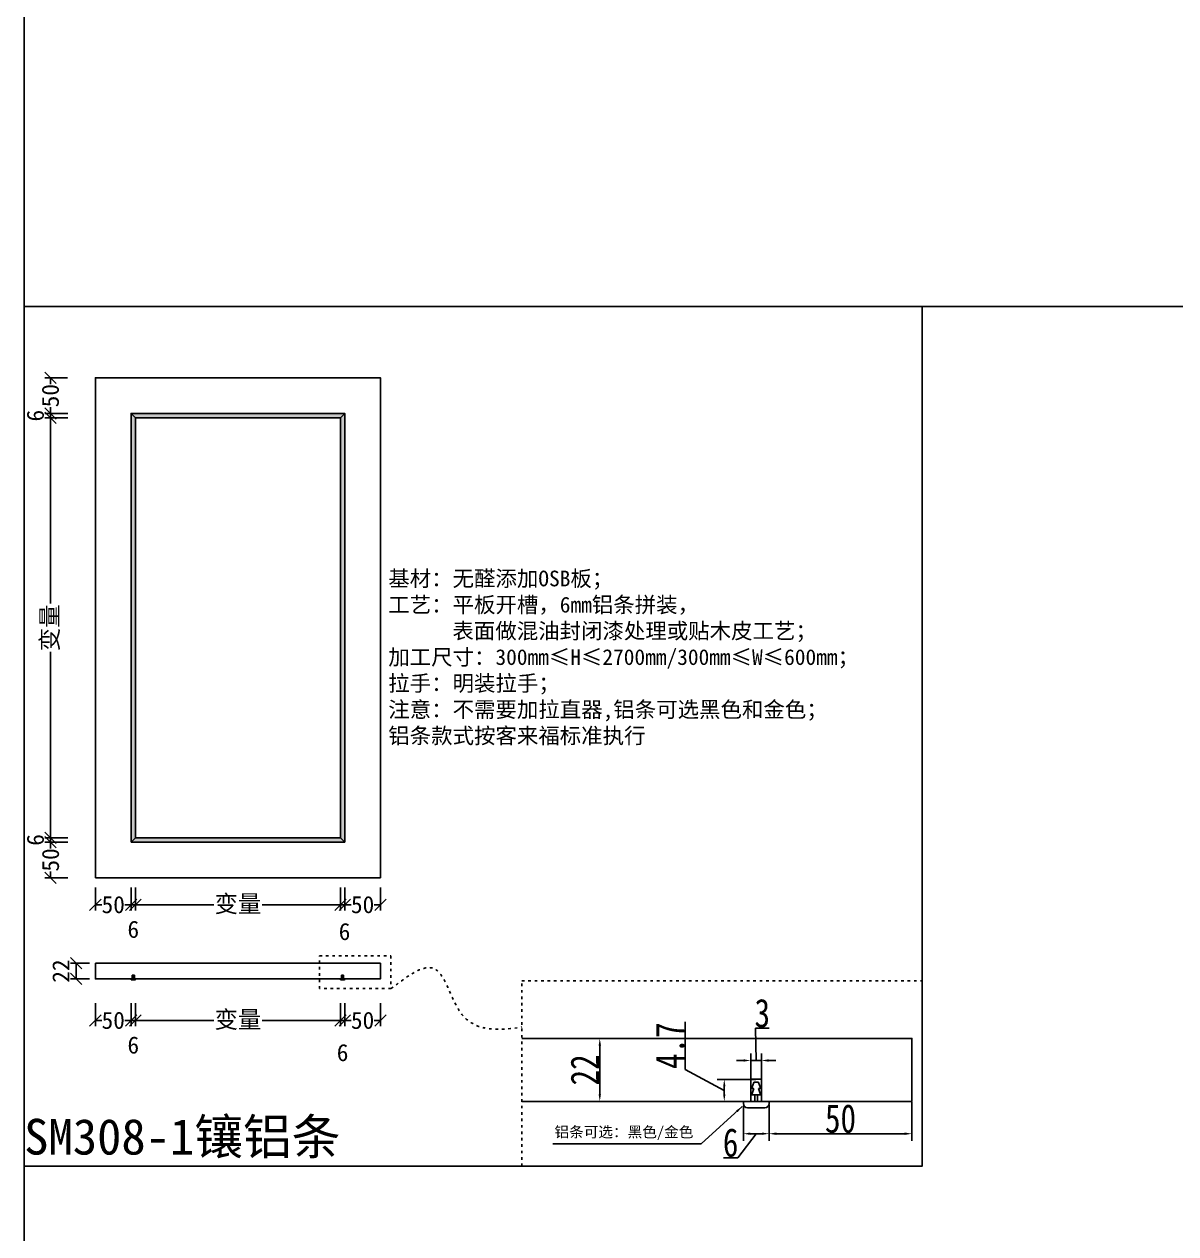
# Model space of a CAD drawing. Header units: millimetres. Extents: x 85186 to 129000, y -77269 to -36327.
# Drawn here: x 85319 to 86931, y -41381 to -39688 of the extents above; entities that cross this region are included whole.
import ezdxf

# ---------------------------------------------------------------- set-up
doc = ezdxf.new("R2010")
doc.units = ezdxf.units.MM
doc.linetypes.add('100', pattern=[30, 12, -18])
doc.styles.add('KLF-1_宋体', font='SimSun.ttf')
doc.styles.get("Standard").update_dxf_attribs({"font": 'SimSun.ttf'})
doc.styles.add('宋体', font='SimSun.ttf', dxfattribs={"width": 0.8})
doc.dimstyles.new('客来福-8', dxfattribs={"dimscale": 8, "dimtxt": 3, "dimasz": 2, "dimexe": 1, "dimexo": 1, "dimgap": 0.1, "dimtad": 0, "dimtxsty": '宋体', "dimblk": 'OBLIQUE', "dimcen": 2.5, "dimclrd": 256, "dimclre": 256, "dimclrt": 1, "dimadec": 0, "dimazin": 0, "dimtfac": 1, "dimtmove": 2, "dimatfit": 3, "dimldrblk": 'OPEN30', "dimfxl": 3, "dimfxlon": 1, "dimarcsym": 0})
doc.dimstyles.new('客来福标注小', dxfattribs={"dimscale": 20, "dimtxt": 2, "dimasz": 0.5, "dimexe": 0.5, "dimexo": 0, "dimgap": 0.05, "dimtad": 1, "dimdec": 0, "dimzin": 0, "dimdsep": 46, "dimtxsty": 'Standard', "dimcen": 0, "dimclrd": 256, "dimclre": 256, "dimclrt": 256, "dimadec": 0, "dimazin": 0, "dimtfac": 1, "dimtdec": 0, "dimtofl": 0, "dimtmove": 1, "dimatfit": 3, "dimfxl": 2.2, "dimfxlon": 1, "dimtolj": 1, "dimtzin": 0, "dimarcsym": 0})

# ---------------------------------------------------------------- blocks, each defined once
blk = doc.blocks.new('_Oblique')
at = {"color": 0, "linetype": 'ByBlock', "lineweight": -2}
blk.add_line((-0.5, -0.5), (0.5, 0.5), dxfattribs=at)
blk = doc.blocks.new('*D140')
at = {"lineweight": -2, "transparency": 16777216}
for p, q in [((85418.2, -41058.5), (85418.2, -41090.5)), ((85468.2, -41058.5), (85468.2, -41090.5)), ((85418.2, -41082.5), (85427.2, -41082.5)), ((85468.2, -41082.5), (85459.3, -41082.5))]:
    blk.add_line(p, q, dxfattribs=at)
at = {"layer": 'Defpoints', "color": 0, "transparency": 16777216}
for p in [(85418.2, -40882.8), (85468.2, -41024.4), (85418.2, -41082.5)]:
    blk.add_point(p, dxfattribs=at)
at = {"lineweight": -2, "transparency": 16777216, "xscale": 16, "yscale": 16, "zscale": 16, "rotation": 180}
blk.add_blockref('_Oblique', (85418.2, -41082.5), dxfattribs=at)
at = {"lineweight": -2, "transparency": 16777216, "xscale": 16, "yscale": 16, "zscale": 16}
blk.add_blockref('_Oblique', (85468.2, -41082.5), dxfattribs=at)
at = {"color": 1, "transparency": 16777216, "insert": (85443.2, -41082.5), "char_height": 24, "attachment_point": 5, "style": 'KLF-1_宋体'}
blk.add_mtext('50', dxfattribs=at)
blk = doc.blocks.new('_Open30')
at = {"color": 0, "linetype": 'ByBlock', "lineweight": -2}
for p, q in [((-1, 0.27), (0, 0)), ((0, 0), (-1, -0.27)), ((0, 0), (-1, 0))]:
    blk.add_line(p, q, dxfattribs=at)
blk = doc.blocks.new('*D141')
at = {"lineweight": -2, "transparency": 16777216}
for p, q in [((85468.2, -41058.5), (85468.2, -41090.5)), ((85474.2, -41058.5), (85474.2, -41090.5)), ((85468.2, -41082.5), (85474.2, -41082.5))]:
    blk.add_line(p, q, dxfattribs=at)
at = {"layer": 'Defpoints', "color": 0, "transparency": 16777216}
for p in [(85468.2, -41024.4), (85474.2, -41024.4), (85474.2, -41082.5)]:
    blk.add_point(p, dxfattribs=at)
at = {"lineweight": -2, "transparency": 16777216, "xscale": 16, "yscale": 16, "zscale": 16, "rotation": 180}
blk.add_blockref('_Oblique', (85468.2, -41082.5), dxfattribs=at)
at = {"lineweight": -2, "transparency": 16777216, "xscale": 16, "yscale": 16, "zscale": 16}
blk.add_blockref('_Oblique', (85474.2, -41082.5), dxfattribs=at)
at = {"color": 1, "transparency": 16777216, "insert": (85471.3, -41117.1), "char_height": 24, "attachment_point": 5, "style": 'KLF-1_宋体'}
blk.add_mtext('6', dxfattribs=at)
blk = doc.blocks.new('*D142')
at = {"lineweight": -2, "transparency": 16777216}
for p, q in [((85474.2, -41058.5), (85474.2, -41090.5)), ((85761.3, -41058.5), (85761.3, -41090.5)), ((85474.2, -41082.5), (85584, -41082.5)), ((85761.3, -41082.5), (85651.5, -41082.5))]:
    blk.add_line(p, q, dxfattribs=at)
at = {"layer": 'Defpoints', "color": 0, "transparency": 16777216}
for p in [(85474.2, -41024.4), (85761.3, -41024.4), (85761.3, -41082.5)]:
    blk.add_point(p, dxfattribs=at)
at = {"lineweight": -2, "transparency": 16777216, "xscale": 16, "yscale": 16, "zscale": 16, "rotation": 180}
blk.add_blockref('_Oblique', (85474.2, -41082.5), dxfattribs=at)
at = {"lineweight": -2, "transparency": 16777216, "xscale": 16, "yscale": 16, "zscale": 16}
blk.add_blockref('_Oblique', (85761.3, -41082.5), dxfattribs=at)
at = {"color": 1, "transparency": 16777216, "insert": (85617.8, -41082.5), "char_height": 24, "attachment_point": 5, "style": 'KLF-1_宋体'}
blk.add_mtext('变量', dxfattribs=at)
blk = doc.blocks.new('*D223')
at = {"lineweight": -2, "transparency": 16777216}
for p, q in [((85379.3, -40182.8), (85347.3, -40182.8)), ((85355.3, -40182.8), (85355.3, -40191.7)), ((85379.3, -40232.8), (85347.3, -40232.8)), ((85355.3, -40232.8), (85355.3, -40223.8))]:
    blk.add_line(p, q, dxfattribs=at)
at = {"layer": 'Defpoints', "color": 0, "transparency": 16777216}
for p in [(85529.2, -40182.8), (85355.3, -40232.8), (85529.2, -40232.8)]:
    blk.add_point(p, dxfattribs=at)
at = {"lineweight": -2, "transparency": 16777216, "xscale": 16, "yscale": 16, "zscale": 16}
for p, rotation in [((85355.3, -40182.8), 90), ((85355.3, -40232.8), 270)]:
    blk.add_blockref('_Oblique', p, dxfattribs=dict(at, rotation=rotation))
at = {"color": 1, "transparency": 16777216, "insert": (85355.3, -40207.8), "char_height": 24, "attachment_point": 5, "rotation": 90, "style": 'KLF-1_宋体'}
blk.add_mtext('50', dxfattribs=at)
blk = doc.blocks.new('*D224')
at = {"lineweight": -2, "transparency": 16777216}
for p, q in [((85379.5, -40232.8), (85347.5, -40232.8)), ((85355.5, -40232.8), (85355.5, -40238.8)), ((85379.5, -40238.8), (85347.5, -40238.8))]:
    blk.add_line(p, q, dxfattribs=at)
at = {"layer": 'Defpoints', "color": 0, "transparency": 16777216}
for p in [(85529.2, -40232.8), (85355.5, -40238.8), (85474.2, -40238.8)]:
    blk.add_point(p, dxfattribs=at)
at = {"lineweight": -2, "transparency": 16777216, "xscale": 16, "yscale": 16, "zscale": 16}
for p, rotation in [((85355.5, -40232.8), 90), ((85355.5, -40238.8), 270)]:
    blk.add_blockref('_Oblique', p, dxfattribs=dict(at, rotation=rotation))
at = {"color": 1, "transparency": 16777216, "insert": (85334.3, -40235.8), "char_height": 24, "attachment_point": 5, "rotation": 90, "style": 'KLF-1_宋体'}
blk.add_mtext('6', dxfattribs=at)
blk = doc.blocks.new('*D225')
at = {"lineweight": -2, "transparency": 16777216}
for p, q in [((85379.5, -40238.8), (85347.5, -40238.8)), ((85355.5, -40238.8), (85355.5, -40499)), ((85355.5, -40826.8), (85355.5, -40566.5)), ((85379.5, -40826.8), (85347.5, -40826.8))]:
    blk.add_line(p, q, dxfattribs=at)
at = {"layer": 'Defpoints', "color": 0, "transparency": 16777216}
for p in [(85474.2, -40238.8), (85355.5, -40826.8), (85474.2, -40826.8)]:
    blk.add_point(p, dxfattribs=at)
at = {"lineweight": -2, "transparency": 16777216, "xscale": 16, "yscale": 16, "zscale": 16}
for p, rotation in [((85355.5, -40238.8), 90), ((85355.5, -40826.8), 270)]:
    blk.add_blockref('_Oblique', p, dxfattribs=dict(at, rotation=rotation))
at = {"color": 1, "transparency": 16777216, "insert": (85355.5, -40532.8), "char_height": 24, "attachment_point": 5, "rotation": 90, "style": 'KLF-1_宋体'}
blk.add_mtext('变量', dxfattribs=at)
blk = doc.blocks.new('*D226')
at = {"lineweight": -2, "transparency": 16777216}
for p, q in [((85379.5, -40826.8), (85347.5, -40826.8)), ((85355.5, -40826.8), (85355.5, -40832.8)), ((85379.5, -40832.8), (85347.5, -40832.8))]:
    blk.add_line(p, q, dxfattribs=at)
at = {"layer": 'Defpoints', "color": 0, "transparency": 16777216}
for p in [(85474.2, -40826.8), (85355.5, -40832.8), (85468.2, -40832.8)]:
    blk.add_point(p, dxfattribs=at)
at = {"lineweight": -2, "transparency": 16777216, "xscale": 16, "yscale": 16, "zscale": 16}
for p, rotation in [((85355.5, -40826.8), 90), ((85355.5, -40832.8), 270)]:
    blk.add_blockref('_Oblique', p, dxfattribs=dict(at, rotation=rotation))
at = {"color": 1, "transparency": 16777216, "insert": (85334.3, -40829.8), "char_height": 24, "attachment_point": 5, "rotation": 90, "style": 'KLF-1_宋体'}
blk.add_mtext('6', dxfattribs=at)
blk = doc.blocks.new('*D227')
at = {"lineweight": -2, "transparency": 16777216}
for p, q in [((85379.5, -40832.8), (85347.5, -40832.8)), ((85355.5, -40832.8), (85355.5, -40841.7)), ((85355.5, -40882.8), (85355.5, -40873.8)), ((85379.5, -40882.8), (85347.5, -40882.8))]:
    blk.add_line(p, q, dxfattribs=at)
at = {"layer": 'Defpoints', "color": 0, "transparency": 16777216}
for p in [(85468.2, -40832.8), (85355.5, -40882.8), (85468.5, -40882.8)]:
    blk.add_point(p, dxfattribs=at)
at = {"lineweight": -2, "transparency": 16777216, "xscale": 16, "yscale": 16, "zscale": 16}
for p, rotation in [((85355.5, -40832.8), 90), ((85355.5, -40882.8), 270)]:
    blk.add_blockref('_Oblique', p, dxfattribs=dict(at, rotation=rotation))
at = {"color": 1, "transparency": 16777216, "insert": (85355.5, -40857.8), "char_height": 24, "attachment_point": 5, "rotation": 90, "style": 'KLF-1_宋体'}
blk.add_mtext('50', dxfattribs=at)
blk = doc.blocks.new('*D143')
at = {"lineweight": -2, "transparency": 16777216}
for p, q in [((86361.3, -41200.7), (86361.3, -41251.1)), ((86561.3, -41197.1), (86561.3, -41251.1)), ((86551.3, -41241.1), (86371.3, -41241.1))]:
    blk.add_line(p, q, dxfattribs=at)
at = {"transparency": 16777216}
for points in [[(86371.3, -41239.4), (86371.3, -41242.8), (86361.3, -41241.1)], [(86551.3, -41239.4), (86551.3, -41242.8), (86561.3, -41241.1)]]:
    blk.add_solid(points, dxfattribs=at)
at = {"layer": 'Defpoints', "color": 0, "transparency": 16777216}
for p in [(86561.3, -41174.6), (86361.3, -41200.7), (86361.3, -41241.1)]:
    blk.add_point(p, dxfattribs=at)
at = {"transparency": 16777216, "insert": (86461.3, -41220.1), "char_height": 40, "attachment_point": 5, "style": '宋体'}
blk.add_mtext('\\A1;50', dxfattribs=at)
blk = doc.blocks.new('*D144')
at = {"lineweight": -2, "transparency": 16777216}
for p, q in [((86325.3, -41202.2), (86325.3, -41251.1)), ((86361.3, -41200.7), (86361.3, -41251.1)), ((86343.3, -41241.1), (86317.7, -41274.7)), ((86335.3, -41241.1), (86351.3, -41241.1)), ((86317.7, -41274.7), (86297.3, -41274.7))]:
    blk.add_line(p, q, dxfattribs=at)
at = {"transparency": 16777216}
for points in [[(86335.3, -41239.4), (86335.3, -41242.8), (86325.3, -41241.1)], [(86351.3, -41239.4), (86351.3, -41242.8), (86361.3, -41241.1)]]:
    blk.add_solid(points, dxfattribs=at)
at = {"layer": 'Defpoints', "color": 0, "transparency": 16777216}
for p in [(86325.3, -41202.2), (86361.3, -41200.7), (86361.3, -41241.1)]:
    blk.add_point(p, dxfattribs=at)
at = {"transparency": 16777216, "insert": (86307.5, -41253.7), "char_height": 40, "attachment_point": 5, "style": '宋体'}
blk.add_mtext('\\A1;6', dxfattribs=at)
blk = doc.blocks.new('*D145')
at = {"lineweight": -2, "transparency": 16777216}
for p, q in [((85418.2, -40896.5), (85418.2, -40928.5)), ((85468.2, -40896.5), (85468.2, -40928.5)), ((85418.2, -40920.5), (85427.2, -40920.5)), ((85468.2, -40920.5), (85459.3, -40920.5))]:
    blk.add_line(p, q, dxfattribs=at)
at = {"layer": 'Defpoints', "color": 0, "transparency": 16777216}
for p in [(85418.2, -40724.9), (85468.2, -40724.9), (85418.2, -40920.5)]:
    blk.add_point(p, dxfattribs=at)
at = {"lineweight": -2, "transparency": 16777216, "xscale": 16, "yscale": 16, "zscale": 16, "rotation": 180}
blk.add_blockref('_Oblique', (85418.2, -40920.5), dxfattribs=at)
at = {"lineweight": -2, "transparency": 16777216, "xscale": 16, "yscale": 16, "zscale": 16}
blk.add_blockref('_Oblique', (85468.2, -40920.5), dxfattribs=at)
at = {"color": 1, "transparency": 16777216, "insert": (85443.2, -40920.5), "char_height": 24, "attachment_point": 5, "style": 'KLF-1_宋体'}
blk.add_mtext('50', dxfattribs=at)
blk = doc.blocks.new('*D146')
at = {"lineweight": -2, "transparency": 16777216}
for p, q in [((85468.2, -40896.5), (85468.2, -40928.5)), ((85474.2, -40896.5), (85474.2, -40928.5)), ((85468.2, -40920.5), (85474.2, -40920.5))]:
    blk.add_line(p, q, dxfattribs=at)
at = {"layer": 'Defpoints', "color": 0, "transparency": 16777216}
for p in [(85468.2, -40724.9), (85474.2, -40724.9), (85474.2, -40920.5)]:
    blk.add_point(p, dxfattribs=at)
at = {"lineweight": -2, "transparency": 16777216, "xscale": 16, "yscale": 16, "zscale": 16, "rotation": 180}
blk.add_blockref('_Oblique', (85468.2, -40920.5), dxfattribs=at)
at = {"lineweight": -2, "transparency": 16777216, "xscale": 16, "yscale": 16, "zscale": 16}
blk.add_blockref('_Oblique', (85474.2, -40920.5), dxfattribs=at)
at = {"color": 1, "transparency": 16777216, "insert": (85471.3, -40955.1), "char_height": 24, "attachment_point": 5, "style": 'KLF-1_宋体'}
blk.add_mtext('6', dxfattribs=at)
blk = doc.blocks.new('*D147')
at = {"lineweight": -2, "transparency": 16777216}
for p, q in [((85474.2, -40896.5), (85474.2, -40928.5)), ((85761.3, -40896.5), (85761.3, -40928.5)), ((85474.2, -40920.5), (85584, -40920.5)), ((85761.3, -40920.5), (85651.5, -40920.5))]:
    blk.add_line(p, q, dxfattribs=at)
at = {"layer": 'Defpoints', "color": 0, "transparency": 16777216}
for p in [(85474.2, -40724.9), (85761.3, -40724.9), (85761.3, -40920.5)]:
    blk.add_point(p, dxfattribs=at)
at = {"lineweight": -2, "transparency": 16777216, "xscale": 16, "yscale": 16, "zscale": 16, "rotation": 180}
blk.add_blockref('_Oblique', (85474.2, -40920.5), dxfattribs=at)
at = {"lineweight": -2, "transparency": 16777216, "xscale": 16, "yscale": 16, "zscale": 16}
blk.add_blockref('_Oblique', (85761.3, -40920.5), dxfattribs=at)
at = {"color": 1, "transparency": 16777216, "insert": (85617.8, -40920.5), "char_height": 24, "attachment_point": 5, "style": 'KLF-1_宋体'}
blk.add_mtext('变量', dxfattribs=at)
blk = doc.blocks.new('*D148')
at = {"lineweight": -2, "transparency": 16777216}
for p, q in [((85761.3, -40896.5), (85761.3, -40928.5)), ((85767.3, -40896.5), (85767.3, -40928.5)), ((85761.3, -40920.5), (85767.3, -40920.5))]:
    blk.add_line(p, q, dxfattribs=at)
at = {"layer": 'Defpoints', "color": 0, "transparency": 16777216}
for p in [(85761.3, -40826.8), (85767.3, -40832.8), (85767.3, -40920.5)]:
    blk.add_point(p, dxfattribs=at)
at = {"lineweight": -2, "transparency": 16777216, "xscale": 16, "yscale": 16, "zscale": 16, "rotation": 180}
blk.add_blockref('_Oblique', (85761.3, -40920.5), dxfattribs=at)
at = {"lineweight": -2, "transparency": 16777216, "xscale": 16, "yscale": 16, "zscale": 16}
blk.add_blockref('_Oblique', (85767.3, -40920.5), dxfattribs=at)
at = {"color": 1, "transparency": 16777216, "insert": (85767, -40958.2), "char_height": 24, "attachment_point": 5, "style": 'KLF-1_宋体'}
blk.add_mtext('6', dxfattribs=at)
blk = doc.blocks.new('*D149')
at = {"lineweight": -2, "transparency": 16777216}
for p, q in [((85767.3, -40896.5), (85767.3, -40928.5)), ((85817.3, -40896.5), (85817.3, -40928.5)), ((85767.3, -40920.5), (85776.2, -40920.5)), ((85817.3, -40920.5), (85808.4, -40920.5))]:
    blk.add_line(p, q, dxfattribs=at)
at = {"layer": 'Defpoints', "color": 0, "transparency": 16777216}
for p in [(85767.3, -40832.8), (85817.3, -40862.4), (85817.3, -40920.5)]:
    blk.add_point(p, dxfattribs=at)
at = {"lineweight": -2, "transparency": 16777216, "xscale": 16, "yscale": 16, "zscale": 16, "rotation": 180}
blk.add_blockref('_Oblique', (85767.3, -40920.5), dxfattribs=at)
at = {"lineweight": -2, "transparency": 16777216, "xscale": 16, "yscale": 16, "zscale": 16}
blk.add_blockref('_Oblique', (85817.3, -40920.5), dxfattribs=at)
at = {"color": 1, "transparency": 16777216, "insert": (85792.3, -40920.5), "char_height": 24, "attachment_point": 5, "style": 'KLF-1_宋体'}
blk.add_mtext('50', dxfattribs=at)
blk = doc.blocks.new('954')
at = {"color": 1}
for p, q in [((63906.45, 24960.38), (63910.45, 24960.38)), ((63905.45, 24959.38), (63905.45, 24958.88)), ((63905.45, 24958.88), (63911.45, 24958.88)), ((63907.45, 24957.25), (63907.9, 24955.88)), ((63907.54, 24957.38), (63909.37, 24957.38)), ((63908.15, 24958.88), (63908.15, 24957.38)), ((63908.75, 24958.88), (63908.75, 24957.38)), ((63909, 24955.88), (63909.46, 24957.25)), ((63911.45, 24959.38), (63911.45, 24958.88)), ((63907.45, 24955.75), (63907.88, 24954.45)), ((63907.9, 24955.88), (63907.54, 24955.88)), ((63907.98, 24954.38), (63908.93, 24954.38)), ((63909.37, 24955.88), (63909, 24955.88)), ((63909.03, 24954.45), (63909.46, 24955.75))]:
    blk.add_line(p, q, dxfattribs=at)
for centre, radius, start, end in [((63906.45, 24959.38), 1, 90, 180), ((63910.45, 24959.38), 1, 0, 90), ((63907.54, 24957.28), 0.1, 90, 198.4349), ((63909.37, 24957.28), 0.1, 341.5651, 90), ((63907.54, 24955.78), 0.1, 90, 198.4349), ((63907.98, 24954.48), 0.1, 198.4349, 270), ((63908.93, 24954.48), 0.1, 270, 341.5651), ((63909.37, 24955.78), 0.1, 341.5651, 90)]:
    blk.add_arc(centre, radius, start, end, dxfattribs=at)
blk = doc.blocks.new('*D100')
at = {"lineweight": -2, "transparency": 16777216}
for p, q in [((85761.3, -41058.5), (85761.3, -41090.5)), ((85767.3, -41058.5), (85767.3, -41090.5)), ((85761.3, -41082.5), (85767.3, -41082.5))]:
    blk.add_line(p, q, dxfattribs=at)
at = {"layer": 'Defpoints', "color": 0, "transparency": 16777216}
for p in [(85761.3, -41024.6), (85767.3, -41024.6), (85767.3, -41082.5)]:
    blk.add_point(p, dxfattribs=at)
at = {"lineweight": -2, "transparency": 16777216, "xscale": 16, "yscale": 16, "zscale": 16, "rotation": 180}
blk.add_blockref('_Oblique', (85761.3, -41082.5), dxfattribs=at)
at = {"lineweight": -2, "transparency": 16777216, "xscale": 16, "yscale": 16, "zscale": 16}
blk.add_blockref('_Oblique', (85767.3, -41082.5), dxfattribs=at)
at = {"color": 1, "transparency": 16777216, "insert": (85764.3, -41127.7), "char_height": 24, "attachment_point": 5, "style": 'KLF-1_宋体'}
blk.add_mtext('6', dxfattribs=at)
blk = doc.blocks.new('*D101')
at = {"lineweight": -2, "transparency": 16777216}
for p, q in [((85767.3, -41058.5), (85767.3, -41090.5)), ((85817.3, -41058.5), (85817.3, -41090.5)), ((85767.3, -41082.5), (85776.2, -41082.5)), ((85817.3, -41082.5), (85808.4, -41082.5))]:
    blk.add_line(p, q, dxfattribs=at)
at = {"layer": 'Defpoints', "color": 0, "transparency": 16777216}
for p in [(85767.3, -41024.4), (85817.3, -41024.4), (85817.3, -41082.5)]:
    blk.add_point(p, dxfattribs=at)
at = {"lineweight": -2, "transparency": 16777216, "xscale": 16, "yscale": 16, "zscale": 16, "rotation": 180}
blk.add_blockref('_Oblique', (85767.3, -41082.5), dxfattribs=at)
at = {"lineweight": -2, "transparency": 16777216, "xscale": 16, "yscale": 16, "zscale": 16}
blk.add_blockref('_Oblique', (85817.3, -41082.5), dxfattribs=at)
at = {"color": 1, "transparency": 16777216, "insert": (85792.3, -41082.5), "char_height": 24, "attachment_point": 5, "style": 'KLF-1_宋体'}
blk.add_mtext('50', dxfattribs=at)
blk = doc.blocks.new('*D102')
at = {"lineweight": -2, "transparency": 16777216}
for p, q in [((86343.1, -41138.6), (86342.1, -41093.5)), ((86342.1, -41093.5), (86361.5, -41093.5)), ((86335.6, -41182.6), (86335.6, -41128.6)), ((86350.7, -41182.6), (86350.7, -41128.6)), ((86325.6, -41138.6), (86315.6, -41138.6)), ((86335.6, -41138.6), (86350.7, -41138.6)), ((86360.7, -41138.6), (86370.7, -41138.6))]:
    blk.add_line(p, q, dxfattribs=at)
at = {"transparency": 16777216}
for points in [[(86325.6, -41136.9), (86325.6, -41140.3), (86335.6, -41138.6)], [(86360.7, -41136.9), (86360.7, -41140.3), (86350.7, -41138.6)]]:
    blk.add_solid(points, dxfattribs=at)
at = {"layer": 'Defpoints', "color": 0, "transparency": 16777216}
for p in [(86350.7, -41138.6), (86335.6, -41195.8), (86350.7, -41195.8)]:
    blk.add_point(p, dxfattribs=at)
at = {"transparency": 16777216, "insert": (86351.8, -41072.5), "char_height": 40, "attachment_point": 5, "style": '宋体'}
blk.add_mtext('\\A1;3', dxfattribs=at)
blk = doc.blocks.new('*D103')
at = {"lineweight": -2, "transparency": 16777216}
for p, q in [((86243.9, -41151.1), (86243.9, -41084.7)), ((86298.6, -41180.4), (86243.9, -41151.1)), ((86342.6, -41165), (86288.6, -41165)), ((86298.6, -41175), (86298.6, -41185.8)), ((86342.6, -41195.8), (86288.6, -41195.8))]:
    blk.add_line(p, q, dxfattribs=at)
at = {"transparency": 16777216}
for points in [[(86297, -41175), (86300.3, -41175), (86298.6, -41165)], [(86297, -41185.8), (86300.3, -41185.8), (86298.6, -41195.8)]]:
    blk.add_solid(points, dxfattribs=at)
at = {"layer": 'Defpoints', "color": 0, "transparency": 16777216}
for p in [(86350.7, -41165), (86298.6, -41195.8), (86356.3, -41195.8)]:
    blk.add_point(p, dxfattribs=at)
at = {"transparency": 16777216, "insert": (86222.9, -41117.9), "char_height": 40, "attachment_point": 5, "rotation": 90, "style": '宋体'}
blk.add_mtext('\\A1;4.7', dxfattribs=at)
blk = doc.blocks.new('*D252')
at = {"lineweight": -2, "transparency": 16777216}
for p, q in [((86099.3, -41107.8), (86134.3, -41107.8)), ((86124.3, -41185.8), (86124.3, -41117.8)), ((86099.3, -41195.8), (86134.3, -41195.8))]:
    blk.add_line(p, q, dxfattribs=at)
at = {"transparency": 16777216}
for points in [[(86122.7, -41117.8), (86126, -41117.8), (86124.3, -41107.8)], [(86122.7, -41185.8), (86126, -41185.8), (86124.3, -41195.8)]]:
    blk.add_solid(points, dxfattribs=at)
at = {"layer": 'Defpoints', "color": 0, "transparency": 16777216}
for p in [(86099.3, -41107.8), (86124.3, -41107.8), (86099.3, -41195.8)]:
    blk.add_point(p, dxfattribs=at)
at = {"transparency": 16777216, "insert": (86103.3, -41151.8), "char_height": 40, "attachment_point": 5, "rotation": 90, "style": '宋体'}
blk.add_mtext('\\A1;22', dxfattribs=at)
blk = doc.blocks.new('*D253')
at = {"lineweight": -2, "transparency": 16777216}
for p, q in [((85410.2, -41002.4), (85383.2, -41002.4)), ((85391.2, -41002.4), (85391.2, -41024.4)), ((85410.2, -41024.4), (85383.2, -41024.4))]:
    blk.add_line(p, q, dxfattribs=at)
at = {"layer": 'Defpoints', "color": 0, "transparency": 16777216}
for p in [(85418.2, -41002.4), (85391.2, -41024.4), (85418.2, -41024.4)]:
    blk.add_point(p, dxfattribs=at)
at = {"lineweight": -2, "transparency": 16777216, "xscale": 16, "yscale": 16, "zscale": 16}
for p, rotation in [((85391.2, -41002.4), 90), ((85391.2, -41024.4), 270)]:
    blk.add_blockref('_Oblique', p, dxfattribs=dict(at, rotation=rotation))
at = {"color": 1, "transparency": 16777216, "insert": (85370, -41013.4), "char_height": 24, "attachment_point": 5, "rotation": 90, "style": 'KLF-1_宋体'}
blk.add_mtext('22', dxfattribs=at)

msp = doc.modelspace()

# ---------------------------------------------------------------- hatches: boundary and pattern name
for points in [[(85468.241, -40232.756), (85474.241, -40238.756), (85761.267, -40238.756), (85767.267, -40232.756)], [(85474.241, -40238.756), (85468.241, -40232.756), (85468.241, -40832.756), (85474.241, -40826.756)], [(85761.267, -40826.756), (85767.267, -40832.756), (85767.267, -40232.756), (85761.267, -40238.756)], [(85474.241, -40826.756), (85468.241, -40832.756), (85767.267, -40832.756), (85761.267, -40826.756)]]:
    msp.add_hatch(color=0).paths.add_polyline_path(points)

# ---------------------------------------------------------------- linework, layer by layer
for p, q in [((85318.615, -36326.918), (85318.615, -77269.2)), ((85318.615, -40082.897), (128999.726, -40082.897)), ((85318.615, -41286.52), (86575.739, -41286.52))]:
    msp.add_line(p, q)
at = {"color": 0}
for p, q in [((85474.241, -40238.756), (85468.241, -40232.756)), ((85761.267, -40238.756), (85767.267, -40232.756)), ((85474.241, -40826.756), (85468.241, -40832.756)), ((85767.267, -40832.756), (85761.267, -40826.756)), ((86335.567, -41195.805), (86335.567, -41164.952)), ((86350.711, -41164.952), (86335.567, -41164.952)), ((86350.711, -41195.805), (86350.711, -41164.952))]:
    msp.add_line(p, q, dxfattribs=at)
at = {"color": 251}
for p, q in [((85469.773, -41019.354), (85469.773, -41024.354)), ((85469.773, -41019.354), (85472.773, -41019.354)), ((85472.773, -41019.354), (85472.773, -41024.354)), ((85762.738, -41019.354), (85762.738, -41024.354)), ((85765.738, -41019.354), (85762.738, -41019.354)), ((85765.738, -41019.354), (85765.738, -41024.354))]:
    msp.add_line(p, q, dxfattribs=at)
for points in [[(85318.615, -36326.918), (128998.287, -36326.918), (128998.287, -77269.2), (85318.615, -77269.2)], [(85418.241, -40882.756), (85817.271, -40882.756), (85817.271, -40182.756), (85418.241, -40182.756)], [(85468.241, -40832.756), (85767.267, -40832.756), (85767.267, -40232.756), (85468.241, -40232.756)], [(85474.241, -40826.756), (85761.267, -40826.756), (85761.267, -40238.756), (85474.241, -40238.756)], [(85418.241, -41002.354), (85817.271, -41002.354), (85817.271, -41024.354), (85418.241, -41024.354)]]:
    msp.add_lwpolyline(points, close=True)
at = {"color": 0}
msp.add_lwpolyline([(85318.615, -40082.897), (86575.739, -40082.897), (86575.739, -41286.52), (85318.615, -41286.52)], close=True, dxfattribs=at)
at = {"color": 0, "linetype": '100', "ltscale": 0.3}
for points in [[(85731.955, -40992.092), (85832.021, -40992.092), (85832.021, -41038.016), (85731.955, -41038.016)], [(86015.204, -41027.159), (86575.739, -41027.159), (86575.739, -41286.52), (86015.204, -41286.52)]]:
    msp.add_lwpolyline(points, close=True, dxfattribs=at)
at = {"color": 0}
msp.add_lwpolyline([(86015.204, -41107.805), (86561.29, -41107.805), (86561.29, -41195.805), (86015.204, -41195.805)], dxfattribs=at)
at = {"color": 0, "linetype": '100', "ltscale": 0.3}
msp.add_open_spline([(85832.021, -41038.016), (85854.707, -41020.805), (85902.559, -40984.5), (85923.49, -41097.284), (85980.477, -41097.655), (86015.204, -41091.634)], degree=3, knots=[0, 0, 0, 0, 66.39271652, 140.04578463, 230.75795967, 230.75795967, 230.75795967, 230.75795967], dxfattribs=at)

# ---------------------------------------------------------------- block references
at = {"xscale": -1, "rotation": 180}
msp.add_blockref('954', (21562.79, -16065.475), dxfattribs=at)
at = {"rotation": 180}
msp.add_blockref('954', (149672.722, -16065.475), dxfattribs=at)
at = {"xscale": 6, "yscale": 6, "zscale": 6, "rotation": 180}
msp.add_blockref('954', (469794.015, 108557.466), dxfattribs=at)

# ---------------------------------------------------------------- texts
at = {"lineweight": 25, "attachment_point": 1, "style": 'KLF-1_宋体'}
for s, insert, char_height, width in [('基材：无醛添加OSB板；\\P工艺：平板开槽，6mm铝条拼装，\\P      表面做混油封闭漆处理或贴木皮工艺；\\P加工尺寸：300mm≤H≤2700mm/300mm≤W≤600mm；\\P拉手：明装拉手；\\P注意：不需要加拉直器,铝条可选黑色和金色；\\P铝条款式按客来福标准执行', (85828.241, -40452.772), 22, 1691.65503), ('SM308-1镶铝条', (85318.615, -41220.318), 50, 6766.6201), ('{\\C1;铝条可选：黑色/金色}', (86061.035, -41231.119), 15, 6766.6201)]:
    msp.add_mtext(s, dxfattribs=dict(at, insert=insert, char_height=char_height, width=width))

# ---------------------------------------------------------------- dimensions: what is measured, and where the dimension line sits
at = {"color": 0}
for base, p1, p2, picture, middle in [((85355.27, -40232.756), (85529.158, -40182.756), (85529.158, -40232.756), '*D223', (85355.27, -40207.756)), ((85355.54, -40238.756), (85529.229, -40232.756), (85474.241, -40238.756), '*D224', (85334.34, -40235.756)), ((85355.54, -40832.756), (85474.241, -40826.756), (85468.241, -40832.756), '*D226', (85334.34, -40829.756)), ((85355.54, -40882.756), (85468.241, -40832.756), (85468.477, -40882.756), '*D227', (85355.54, -40857.756)), ((85391.218, -41024.354), (85418.241, -41002.354), (85418.241, -41024.354), '*D253', (85370.018, -41013.354))]:
    dim = msp.add_linear_dim(base=base, p1=p1, p2=p2, angle=90, dimstyle='客来福-8', override={"dimtxsty": 'KLF-1_宋体'}, dxfattribs=at)
    dim.commit()
    dim.dimension.update_dxf_attribs({"geometry": picture, "text_midpoint": middle})
for base, p1, p2, text, dimstyle, override, picture, middle in [((85355.54, -40826.756), (85474.241, -40238.756), (85474.241, -40826.756), '变量', '客来福-8', {"dimtxsty": 'KLF-1_宋体'}, '*D225', (85355.54, -40532.756)), ((86124.348, -41107.805), (86099.262, -41195.805), (86099.262, -41107.805), '22', '客来福标注小', {"dimtxsty": '宋体'}, '*D252', (86103.348, -41151.805))]:
    dim = msp.add_linear_dim(base=base, p1=p1, p2=p2, angle=90, text=text, dimstyle=dimstyle, override=override, dxfattribs=at)
    dim.commit()
    dim.dimension.update_dxf_attribs({"geometry": picture, "text_midpoint": middle})
for base, p1, p2, picture, middle in [((85418.241, -40920.508), (85468.241, -40724.901), (85418.241, -40724.901), '*D145', (85443.241, -40920.508)), ((85817.271, -40920.508), (85767.267, -40832.756), (85817.271, -40862.411), '*D149', (85792.269, -40920.508)), ((85418.241, -41082.451), (85468.241, -41024.354), (85418.241, -40882.756), '*D140', (85443.241, -41082.451)), ((85767.267, -41082.451), (85761.267, -41024.604), (85767.267, -41024.604), '*D100', (85764.267, -41127.651)), ((85817.271, -41082.451), (85767.267, -41024.354), (85817.271, -41024.354), '*D101', (85792.269, -41082.451))]:
    dim = msp.add_linear_dim(base=base, p1=p1, p2=p2, dimstyle='客来福-8', override={"dimtxsty": 'KLF-1_宋体'}, dxfattribs=at)
    dim.commit()
    dim.dimension.update_dxf_attribs({"geometry": picture, "text_midpoint": middle})
for base, p1, p2, picture, middle in [((85474.241, -40920.508), (85468.241, -40724.901), (85474.241, -40724.901), '*D146', (85471.348, -40955.146)), ((85767.267, -40920.508), (85761.267, -40826.756), (85767.267, -40832.756), '*D148', (85766.951, -40958.242)), ((85474.241, -41082.451), (85468.241, -41024.354), (85474.241, -41024.354), '*D141', (85471.348, -41117.088))]:
    dim = msp.add_linear_dim(base=base, p1=p1, p2=p2, dimstyle='客来福-8', override={"dimtxsty": 'KLF-1_宋体'}, dxfattribs=at)
    dim.commit()
    dim.dimension.update_dxf_attribs({"geometry": picture, "text_midpoint": middle, "dimtype": 128})
for base, p1, p2, text, dimstyle, override, picture, middle in [((85761.267, -40920.508), (85474.241, -40724.901), (85761.267, -40724.901), '变量', '客来福-8', {"dimtxsty": 'KLF-1_宋体'}, '*D147', (85617.754, -40920.508)), ((85761.267, -41082.451), (85474.241, -41024.354), (85761.267, -41024.354), '变量', '客来福-8', {"dimtxsty": 'KLF-1_宋体'}, '*D142', (85617.754, -41082.451)), ((86361.29, -41241.101), (86561.29, -41174.553), (86361.29, -41200.736), '50', '客来福标注小', {"dimtxsty": '宋体'}, '*D143', (86461.29, -41220.101))]:
    dim = msp.add_linear_dim(base=base, p1=p1, p2=p2, text=text, dimstyle=dimstyle, override=override, dxfattribs=at)
    dim.commit()
    dim.dimension.update_dxf_attribs({"geometry": picture, "text_midpoint": middle})
for base, p1, p2, text, picture, middle in [((86350.711, -41138.605), (86335.567, -41195.752), (86350.711, -41195.752), '3', '*D102', (86343.139, -41093.516)), ((86361.29, -41241.101), (86325.29, -41202.236), (86361.29, -41200.736), '6', '*D144', (86316.725, -41274.732))]:
    dim = msp.add_linear_dim(base=base, p1=p1, p2=p2, text=text, dimstyle='客来福标注小', override={"dimtxsty": '宋体'}, dxfattribs=at)
    dim.commit()
    dim.dimension.update_dxf_attribs({"geometry": picture, "text_midpoint": middle, "dimtype": 128})
dim = msp.add_linear_dim(base=(86298.621, -41195.805), p1=(86350.711, -41164.952), p2=(86356.292, -41195.805), angle=90, text='4.7', dimstyle='客来福标注小', override={"dimtxsty": '宋体'}, dxfattribs=at)
dim.commit()
dim.dimension.update_dxf_attribs({"geometry": '*D103', "text_midpoint": (86243.934, -41150.105), "dimtype": 128})

# ---------------------------------------------------------------- leaders
msp.add_leader([(86323.52, -41203.104), (86266.289, -41255.376), (86058.834, -41255.376)], dimstyle='客来福标注小', override={"dimgap": 0.05, "dimtad": 0}, dxfattribs=at)

doc.saveas('drawing.dxf')
